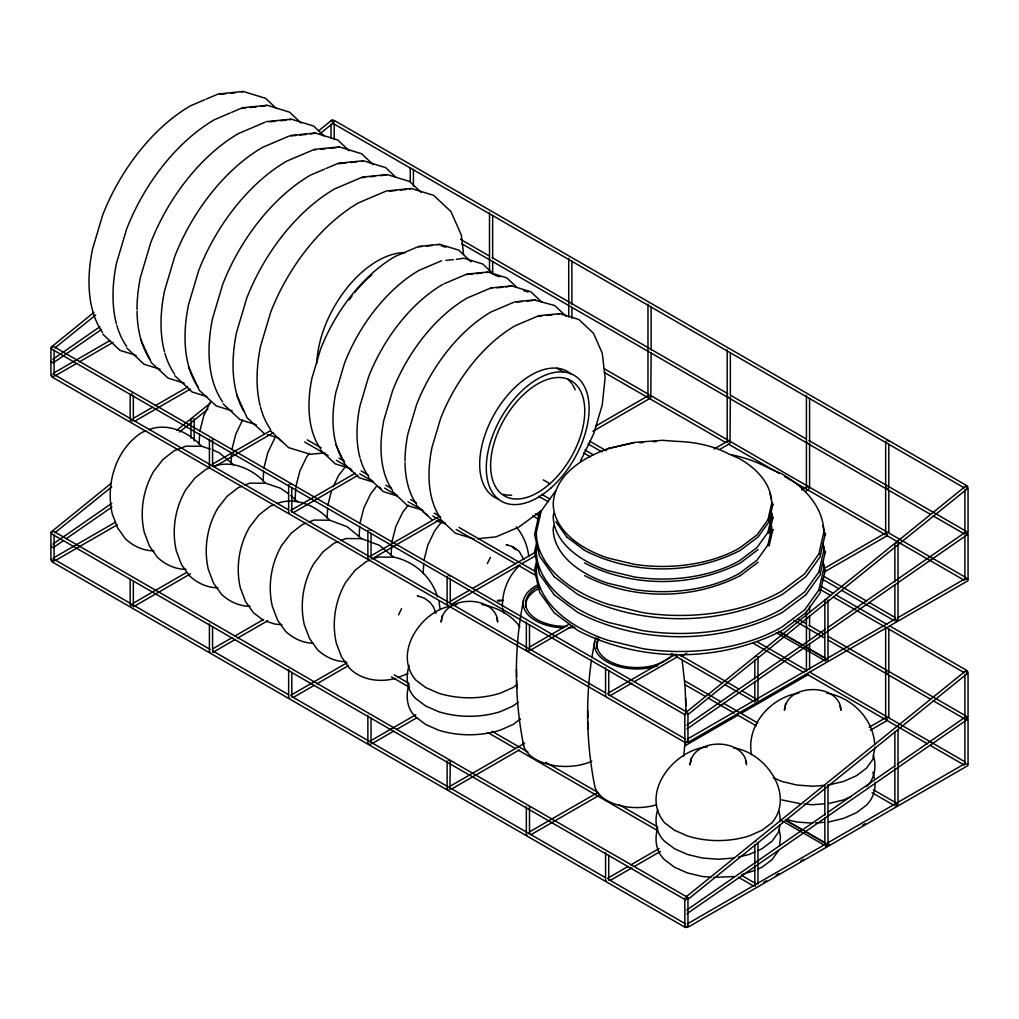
<?xml version="1.0" encoding="UTF-8"?>
<svg xmlns="http://www.w3.org/2000/svg" width="1019" height="1019" viewBox="0 0 1019 1019"><rect width="100%" height="100%" fill="white"/><g stroke="black" fill="none" stroke-linecap="round" stroke-linejoin="round"><path stroke-width="1.5" d="M502.38 606.789C502.201 591.198 508.417 575.557 520.072 565.035M746.558 764.798C745.5 738.648 697.365 737.438 690.933 760.352M523.6 745.399C514.149 697.722 513.856 648.071 523.486 600.395M656.351 804.832A42.441 24.507 0 0 1 594.829 786.528C586.511 744.965 585.415 701.9 591.479 659.955M199.062 444.284L199.648 434.081M231.071 462.766L231.67 452.563M263.08 481.248L263.679 471.045M295 501.182L295.765 488.076M327.099 518.2L327.698 508.01M359.108 536.682L359.707 526.492M391.118 555.164L391.627 546.426M423.127 573.646L423.726 563.456M685.099 741.781L683.724 756.149M591.912 657.115L594.714 641.524M633.831 442.743L607.451 448.742L634.175 442.463L662.439 440.31L676.578 441.38A82.004 47.345 0 0 1 728.368 453.773L739.679 458.779A109.237 63.063 0 0 1 771.676 503.373L767.957 519.703L757.041 534.911L739.679 547.967A109.237 63.063 0 0 1 634.175 564.297L607.821 557.992A109.237 63.063 0 0 1 553.202 503.373C555.317 474.408 583.097 457.607 607.821 448.755M409.167 665.458C405.46 676.705 406.581 690.232 415.828 698.588L425.662 705.989L438.603 711.708C458.575 717.822 480.204 717.822 500.176 711.708L513.117 705.989L518.034 702.295M409.167 683.927C405.46 695.187 406.581 708.714 415.828 717.07L425.662 724.471L438.603 730.19C458.575 736.304 480.204 736.304 500.176 730.19L513.117 724.471L520.492 718.917M442.246 615.565L441.1 622.036L441.736 619.221M442.055 617.578C448.487 594.676 496.622 595.886 497.68 622.036L496.724 617.807M539.535 512.073L534.58 534.453L539.535 556.183L554.196 576.716M536.554 543.14L534.516 552.145L539.535 574.207L554.196 594.727M537.37 545.891L536.312 550.489A143.73 82.985 0 0 0 608.177 622.354L642.849 630.646A143.73 82.985 0 0 0 781.675 609.171L804.526 591.988L818.881 571.965L823.772 550.489A143.73 82.985 0 0 0 823.556 545.866M536.886 559.711L534.516 570.169L539.688 592.51L554.196 612.75L577.735 630.443C640.633 662.834 719.452 662.834 782.363 630.443L805.889 612.75L820.41 592.51M537.37 563.915L536.312 568.513A143.73 82.985 0 0 0 608.177 640.378L642.849 648.67A143.73 82.985 0 0 0 781.675 627.182L804.526 609.999L818.881 589.988L823.772 568.513A143.73 82.985 0 0 0 823.556 563.876M553.827 513.27L553.202 515.983A109.237 63.063 0 0 0 607.821 570.602L634.175 576.907A109.237 63.063 0 0 0 739.679 560.577L757.041 547.521L767.957 532.313L771.676 515.983A109.237 63.063 0 0 0 771.549 513.003M553.827 525.88L553.202 528.606A109.237 63.063 0 0 0 607.821 583.212L634.175 589.517A109.237 63.063 0 0 0 739.679 573.2L757.041 560.132L767.957 544.923L771.676 528.606A109.237 63.063 0 0 0 771.549 525.613M657.688 809.748C654.274 820.601 655.969 833.402 664.706 841.363L674.54 848.751L687.481 854.47L702.333 858.023L718.268 859.234L734.202 858.023M657.688 828.23C654.274 839.083 655.969 851.884 664.706 859.845L674.54 867.233L687.354 872.914L702.333 876.506L711.033 877.168M691.124 758.34L689.978 764.798L690.946 760.582M555.572 490.98L541.216 510.99L536.312 532.478A143.73 82.985 0 0 0 608.177 604.331L642.849 612.623A143.73 82.985 0 0 0 781.675 591.147L804.526 573.964L818.881 553.954L823.772 532.478A143.73 82.985 0 0 0 781.675 473.797L766.798 467.199A107.899 62.299 0 0 0 731.349 454.716M785.56 703.811L784.401 710.281L785.05 707.466M785.369 705.823C791.788 682.921 839.936 684.131 840.993 710.281L840.025 706.052M780.159 824.575L778.389 832.319L772.033 841.197L761.995 848.751L757.728 850.648M779.459 846.152L780.503 837.159L779.204 829.772M199.826 431.177L203.825 415.574L210.678 401.346M231.835 449.659L235.835 434.056L242.624 419.93M263.845 468.141L267.844 452.538L274.697 438.31M295.854 486.611L299.853 471.02L306.655 456.894L309.458 453.277M327.863 505.093L331.506 490.916M359.873 523.575L363.872 507.971L370.725 493.756L377.145 485.541M391.882 542.057L395.882 526.454L402.683 512.328L408.237 505.195M423.891 560.539L427.891 544.936L434.744 530.721L441.163 522.505M54.109 361.083L53.778 362.216L51.829 362.407L50.95 361.388M449.939 789.598L450.271 760.76L448.513 760.25M650.797 397.346L651.128 353.096M687.659 740.66L686.831 742.456L685.481 742.724L51.638 376.775L51.638 375.145M686.831 899.535L687.659 897.739L686.831 896.898L52.975 530.95L51.638 532.236L51.638 533.854L685.481 899.815M687.659 925.469L686.831 927.265L685.481 927.532L51.638 561.584L51.638 559.953M580.448 461.187L593.618 433.979L602.204 405.116L605.133 377.667L602.267 353.198L593.453 333.251L579.403 320.042A2.904 2.382 -60 0 0 577.977 319.214L559.928 313.648L538.542 315.737M333.226 486.674L338.716 475.274L346.04 465.9M398.531 614.916L401.524 608.674M487.349 563.634L490.356 557.393M778.389 850.801L772.033 859.679L761.995 867.233L757.728 869.131M769.116 521.613L758.085 537L740.202 550.438C692.398 575.06 632.493 575.06 584.677 550.438L566.972 537.166M820.41 556.476L805.889 576.716L782.363 594.408C719.452 626.8 640.633 626.8 577.735 594.408L554.425 576.932M805.889 594.727L820.41 574.499M866.456 786.681C875.028 778.669 876.671 766.008 873.283 755.232M51.434 346.995L93.965 312.387M51.434 531.803L111.249 483.235M686.335 712.103L965.757 486.025L967.158 487.222L967.439 488.661L688.589 714.052L687.366 713.733M772.682 530.568L772.873 529.383L769.116 545.891L767.957 544.923M825.097 571.099L825.365 569.545L820.41 591.249L818.881 589.988M754.34 700.805L755.512 700.664M754.34 885.613L754.837 885.091L755.512 886.288M758.085 549.61L740.202 563.061C692.398 587.67 632.493 587.67 584.677 563.061L584.486 562.959M758.085 562.221L740.393 575.569M966.547 534.618L967.515 532.058M966.547 719.427L967.515 716.866M318.539 130.878L332.105 119.911L333.646 121.834M54.924 347.938L95.646 315.037M320.208 133.514L333.786 122.547M176.644 430.387L209.952 403.46M54.924 532.759L111.682 486.878M179.548 432.031L207.927 409.09M516.811 684.73L513.117 687.507L500.176 693.226C480.204 699.34 458.575 699.34 438.603 693.226L425.662 687.507L415.828 680.106C393.461 654.313 418.949 613.871 448.143 606.623M805.66 594.956L782.363 612.419C719.452 644.823 640.633 644.823 577.735 612.419L554.425 594.956M541.102 510.837L518.429 527.32L495.986 536.86L477.631 538.733M52.899 359.312L99.989 326.679M53.077 362.993L101.492 329.455M52.899 544.121L111.772 503.335M53.077 547.802L63.547 540.554M66.171 538.733L111.963 507.016M686.742 725.261L825.352 629.232M827.976 627.424L965.273 532.3M686.933 728.942L966.764 535.064L967.464 534.287L966.534 532.58M686.742 910.069L825.352 814.041M827.976 812.232L894.657 766.021M897.28 764.212L965.273 717.109L966.534 717.389L967.464 719.096L966.764 719.885L686.933 913.75M241.452 92.118L243.375 91.468L264.66 98.041A3.426 2.802 -60 0 1 266.341 99.009L275.92 108.103M289.46 119.834L291.396 119.185L312.68 125.757A3.426 2.802 -60 0 1 314.361 126.725L323.94 135.82M361.49 161.422L363.414 160.773L384.698 167.345A3.426 2.802 -60 0 1 386.379 168.313L395.958 177.408M409.498 189.139L411.434 188.49L432.718 195.062A3.426 2.802 -60 0 1 434.4 196.03L450.958 211.608L461.352 235.134L463.581 254.533M438.259 244.891L439.89 244.343L457.939 249.91A2.904 2.382 -60 0 1 459.365 250.738L471.109 261.807M486.267 272.621L487.91 272.06L505.959 277.639A2.904 2.382 -60 0 1 507.386 278.454L516.824 287.396M558.297 314.196L559.52 313.661M331.035 121.146L332.449 120.331L334.194 120.828M52.364 346.715L50.95 347.53L50.95 375.259L51.829 376.266M53.612 373.081L109.912 340.575M54.911 375.973L76.578 363.465M79.278 361.911L113.134 342.359M133.451 418.299L152.442 407.333M155.155 405.766L187.725 386.965M134.763 421.191L190.4 389.067M192.4 418.338L190.999 419.153L190.999 438.119M52.364 531.523L50.95 532.338L50.95 560.068L51.829 561.074L53.778 560.883M212.869 463.938L270.532 430.642M53.612 557.89L115.402 522.212M214.181 466.829L273.219 432.744M54.911 560.794L117.185 524.836M290.721 510.468L355.249 473.211M133.451 603.108L186.362 572.551M293.408 512.57L357.936 475.313M133.4 606.789L190.4 573.875M370.547 556.056L439.189 516.416L440.501 517.677M595.707 426.057L649.256 395.13M212.869 648.746L232.09 637.652M234.829 636.06L263.666 619.412M371.859 558.947L440.501 519.308M592.905 431.317L650.568 398.021M212.805 652.427L234.778 639.741M237.516 638.161L267.73 620.724M450.564 601.172L469.784 590.065M472.523 588.485L535.688 552.018M714.166 448.971L727.897 441.049M290.721 695.276L347.02 662.783M450.5 604.853L519.142 565.214M521.894 563.634L535.625 555.699M719.605 449.481L729.209 443.94M293.408 697.378L314.005 685.494M316.743 683.902L348.332 665.674M529.791 646.912L569.608 623.921M801.647 489.961L807.137 486.789M370.547 740.864L415.854 714.701M529.727 650.593L572.296 626.023M805.698 491.26L808.449 489.68M371.859 743.755L393.818 731.069M396.569 729.489L417.166 717.593M607.63 693.455L675.33 654.376L676.641 654.631L677.457 656.414L676.641 657.268L634.671 681.494M824.46 568.271L885.396 533.09L886.708 533.345L887.511 535.128L886.708 535.981L824.422 571.939M450.564 785.98L524.696 743.169M610.292 695.569L631.958 683.061M451.876 788.872L519.142 750.022M681.163 656.491L686.653 653.319M896.274 542.872L894.873 543.687L894.873 581.811M826.256 599.478L824.842 600.293L824.842 659.178L825.721 660.185L827.67 659.994L828.001 658.86L828.001 599.974M754.824 656.886L756.238 656.07M687.29 739.132L895.026 619.195M897.599 617.845L966.56 577.9M529.791 831.721L597.07 792.884L598.382 793.139L599.185 794.922M531.103 834.612L598.382 795.775M684.883 745.832L738.418 714.918M741.17 713.338L808.449 674.489M886.364 671.954L885.664 672.362L886.53 673.368L888.492 673.177M607.63 878.263L627.933 866.545M630.646 864.978L659.076 848.56M869.143 727.286L885.396 717.898L886.708 718.153L887.511 719.949L886.708 720.79L870.455 730.177M610.292 880.378L631.958 867.87M634.671 866.303L660.388 851.451M754.824 841.694L756.238 840.879M687.29 923.94L965.184 763.498M763.74 882.352L766.492 880.76M776.109 875.219L778.847 873.627M800.819 860.953L803.558 859.361M825.53 846.674L829.644 844.305M862.596 825.275L865.348 823.696M337.951 147.245L339.416 146.914L360.688 153.474A3.426 2.802 -60 0 1 362.369 154.455L373.12 164.619M534.682 300.07L553.967 305.356A2.904 2.382 -60 0 1 555.393 306.184L565.991 316.183M740.202 575.671C692.398 600.293 632.493 600.293 584.677 575.671M850.738 796.756L843.477 799.953L828.638 803.507M754.888 851.909L749.054 854.47L738.66 856.954M754.888 870.392L741.628 874.735M204.844 99.696L190.629 105.734A143.73 82.985 -60 0 0 102.613 215.226L92.462 249.388A143.73 82.985 -60 0 0 102.613 332.589M206.258 99.085L216.932 94.55M230.269 112.943L214.64 119.592A143.73 82.985 -60 0 0 126.623 229.084L116.472 263.259A143.73 82.985 -60 0 0 116.472 324.004M231.606 112.383L240.943 108.409L245.541 107.95M264.953 122.267L238.65 133.451A143.73 82.985 -60 0 0 150.634 242.955L140.482 277.117A143.73 82.985 -60 0 0 137.017 309.483M288.963 136.126L262.66 147.322A143.73 82.985 -60 0 0 174.644 256.813L164.492 290.975A143.73 82.985 -60 0 0 164.492 351.721M324.883 169.001L310.668 175.039A143.73 82.985 -60 0 0 222.651 284.53L212.5 318.692A143.73 82.985 -60 0 0 222.651 401.881M326.297 168.39L336.971 163.855L346.167 162.938M384.991 191.572L358.688 202.756A143.73 82.985 -60 0 0 270.672 312.247L260.52 346.422A143.73 82.985 -60 0 0 260.151 405.74M441.482 260.813L419.178 270.302A121.885 70.375 -60 0 0 344.537 363.159L335.926 392.124A121.885 70.375 -60 0 0 343.747 461.518M444.501 283.6L465.492 274.671L472.905 273.945M513.5 302.401L491.196 311.89A121.885 70.375 -60 0 0 416.554 404.734L407.944 433.712A121.885 70.375 -60 0 0 405.014 461.161M146.01 430.77L141.883 432.438C115.542 449.366 105.492 484.191 112.256 513.818L117.478 527.625L125.426 538.822C133.094 546.057 143.31 550.922 153.971 550.795M148.659 429.738C167.32 422.274 188.808 432.132 201.584 446.246L210.092 449.061M210.029 467.734L206.08 469.288L195.024 477.873L185.815 489.693C175.115 507.997 171.561 530.084 176.274 550.782L181.497 564.59L189.458 575.773C197.113 583.021 207.328 587.874 217.99 587.759M213.99 466.18C232.434 459.747 253.107 469.402 265.602 483.21L280.289 488.139L288.199 493.565M242.051 486.216L238.089 487.757L227.033 496.355L217.824 508.175C207.124 526.479 203.571 548.566 208.284 569.264L213.506 583.072L221.467 594.255C229.122 601.503 239.338 606.356 250.012 606.241M244.687 485.171L249.961 483.108L265.564 483.261M274.06 504.685L270.099 506.239L259.043 514.837L249.833 526.657C239.134 544.961 235.58 567.048 240.293 587.746L245.515 601.554L253.476 612.737L263.437 620.367M276.697 503.653C295.357 496.202 316.845 506.061 329.621 520.174L347.377 526.823L361.63 538.656L379.386 545.305L393.64 557.138C413.994 561.214 431.597 576.779 437.418 596.79M306.069 523.167L302.108 524.721L291.065 533.319L281.843 545.14C271.143 563.443 267.589 585.53 272.302 606.229L277.525 620.023L285.486 631.22C292.873 638.187 302.567 642.951 312.82 643.193M308.706 522.136L313.979 520.072L329.583 520.225M338.079 541.649L334.117 543.203L323.074 551.788L313.852 563.622C303.165 581.925 299.599 604.012 304.312 624.711L309.534 638.505L317.495 649.702C325.163 656.937 335.366 661.802 346.04 661.688M340.715 540.618L345.989 538.542L361.592 538.694M370.088 560.132L366.127 561.686L355.083 570.271L345.861 582.104C335.175 600.408 331.608 622.494 336.321 643.193L341.543 656.988L349.504 668.184C361.337 680.272 379.82 682.654 395.589 678.399M374.049 558.578L378.011 557.024L393.601 557.176M398.085 677.482L407.893 673.648M217.722 94.041L242.891 91.481M385.781 191.062L410.95 188.502M452.538 605.566L456.932 604.522M798.769 693.111C770.517 697.365 745.908 725.617 751.512 754.671M707.275 746.927C674.03 749.602 639.499 793.139 664.706 822.881L674.54 830.268L687.481 835.988C707.453 842.114 729.082 842.114 749.054 835.988L761.995 830.268L771.829 822.881C795.419 795.024 765.664 752.149 733.667 747.984M828.638 785.025L843.617 781.433L856.431 775.752L866.456 768.199L872.824 759.321L874.939 747.118M828.638 821.989L843.617 818.384L856.431 812.716L866.252 805.316C872.417 799.38 875.55 791.152 874.926 782.63M301.089 123.044L290.351 112.867A3.426 2.802 -60 0 0 288.67 111.899L267.386 105.326L260.864 106.435M349.109 150.761L338.359 140.584A3.426 2.802 -60 0 0 336.678 139.616L315.406 133.043L310.413 133.999M421.127 192.349L410.39 182.172A3.426 2.802 -60 0 0 408.708 181.204L387.424 174.631L380.902 175.739M541.981 302.325L531.383 292.313A2.904 2.382 -60 0 0 529.956 291.498L511.92 285.931L505.832 286.925M966.547 488.407L967.744 486.547L966.916 485.706L334.015 120.293L332.678 121.579L332.678 123.21L964.191 487.808M895.548 621.437L896.898 621.17M966.547 673.228L967.744 671.355L966.916 670.515L889.702 625.933M895.548 806.258L896.898 805.978M220.002 94.245L226.129 93.633M230.727 93.175L235.325 92.729M242.165 107.785L266.902 105.339M250.139 107.492L256.266 106.893M266.176 121.643L290.912 119.198M269.551 121.809L275.678 121.21M280.276 120.751L286.403 120.14M290.173 135.514L314.909 133.056M290.491 135.973L296.618 135.374M299.688 135.068L305.815 134.457M314.183 149.373L338.919 146.914M316.03 149.691L312.973 149.984L286.67 161.18A143.73 82.985 -60 0 0 198.654 270.672L188.49 304.834A143.73 82.985 -60 0 0 197.839 386.838M320.628 149.233L325.227 148.774M329.825 148.315L335.952 147.717M338.193 163.231L362.93 160.785M350.765 162.48L356.892 161.881M362.204 177.089L386.94 174.644M365.579 177.255L360.981 177.714L334.678 188.897A143.73 82.985 -60 0 0 246.662 298.389L236.51 332.563A143.73 82.985 -60 0 0 243.541 410.81M370.177 176.797L374.775 176.351M389.589 191.113L395.716 190.515M400.314 190.056L406.441 189.445M418.503 246.432L439.482 244.356M421.93 246.509L417.472 246.955L395.168 256.444A121.885 70.375 -60 0 0 320.526 349.288L311.916 378.266A121.885 70.375 -60 0 0 320.526 448.806M426.375 246.076L432.323 245.49M445.927 260.38L453.353 259.641M456.321 259.348L463.9 258.202L481.949 263.781A2.904 2.382 -60 0 1 483.375 264.596L493.96 274.595M466.524 274.149L487.49 272.073M475.873 273.652L481.821 273.054M490.521 288.008L511.5 285.931M492.457 288.237L489.489 288.543L467.186 298.019A121.885 70.375 -60 0 0 392.544 390.876L383.946 419.841A121.885 70.375 -60 0 0 392.544 490.394M496.915 287.804L502.851 287.218M514.531 301.866L535.51 299.79M516.467 302.108L522.416 301.509M526.861 301.076L532.797 300.49M541.968 315.814L537.51 316.259L515.206 325.749A121.885 70.375 -60 0 0 440.565 418.592L431.954 447.57A121.885 70.375 -60 0 0 440.565 518.111M546.413 315.38L552.362 314.782M324.768 452.907L310.362 454.296L288.581 447.621L270.837 431.177M888.492 488.368L886.53 488.56L885.664 487.553M529.167 650.542L527.218 650.733L526.339 649.714L526.339 621.998M755.703 700.613L757.652 700.422L757.983 699.289L757.983 656.58M639.856 442.768L642.862 442.539M653.408 441.736L656.414 441.507M824.282 785.356L812.703 786.235L796.769 785.025L781.917 781.471L773.243 777.65M824.282 803.838L812.703 804.717L804.004 804.055M815.595 822.983L824.282 822.32M734.202 876.506L713.924 877.384M502.927 600.293L497.45 600.522L499.348 600.662M498.864 600.688L503.424 600.497M185.98 569.277C175.319 569.404 165.103 564.539 157.435 557.304L149.487 546.108L144.265 532.3C139.552 511.614 143.106 489.515 153.805 471.211L163.015 459.391L174.071 450.806L185.942 446.144L201.545 446.297M282.021 624.723L274.824 624.061L266.277 621.284M801.112 803.838L781.777 799.902M812.703 823.199L796.769 821.989L786.375 819.505M52.236 376.508L53.548 376.763M687.29 741.768L688.602 742.023L967.872 580.792L967.872 579.161M369.171 744.29L370.483 744.545M687.29 926.577L688.602 926.831L967.872 765.6L967.872 763.97M474.217 539.038L455.378 533.217L440.909 519.805M481.86 604.522C496.508 607.184 511.054 614.508 519.868 626.8M826.626 693.111C851.591 697.187 873.13 718.535 874.735 744.239M887.065 440.539L888.823 441.036M966.305 487.451L968.05 487.961L968.05 531.803L967.719 532.937L965.77 533.128L964.891 532.122L964.891 489.833M966.305 533.663L968.05 534.16L968.05 578.015L967.719 579.136L965.77 579.327L964.891 578.321L964.891 536.045M966.305 672.273L968.05 672.769L968.05 716.624L967.719 717.745L965.77 717.936L964.891 716.93L964.891 674.654M507.564 544.974L506.176 544.63L513.156 546.821L519.053 551.203L523.881 559.66M290.058 483.949L291.803 484.458M369.286 529.689L371.031 530.198M966.305 718.471L968.05 718.981L968.05 762.823L967.719 763.944L965.77 764.135L964.891 763.129L964.891 719.287M448.513 575.442L450.271 575.939M418.733 596.255L417.357 595.911L424.324 598.102L430.235 602.484L433.674 607.337L435.966 613.362M686.207 897.484L687.965 897.981L687.965 925.711L687.634 926.831L685.672 927.023L684.806 926.016L684.806 898.299M441.227 245.821L445.698 247.197M495.196 275.372L499.654 276.748M523.664 290.606L528.135 291.994M136.151 355.414L120.076 350.396L102.779 334.156M160.161 369.273L144.087 364.254L126.789 348.014M184.172 383.144L168.097 378.113L151.347 362.662L140.546 339.225M206.755 396.557L192.107 391.971L174.809 375.731M232.192 410.861L216.117 405.842L199.367 390.379L188.566 366.942M256.189 424.719L240.115 419.701L223.059 403.881M267.424 434.629L278.786 438.145M350.778 468.727L335.34 463.912L320.667 450.143M373.272 482.127L359.35 477.771L345.148 464.664L335.99 444.793M397.283 495.986L383.348 491.642L368.687 477.86M422.796 510.315L407.358 505.5L392.684 491.718M436.272 520.926L445.303 523.702M212.933 449.978L219.34 452.895L233.593 464.728M264.583 433.763L247.069 417.739L236.586 394.671M431.75 519.524L416.695 505.59M767.957 519.703L769.116 520.658L772.873 504.15L773.001 504.876L771.994 502.342M818.881 553.954L820.41 555.215L825.365 533.497L825.568 534.134L825.097 535.064L822.983 525.766M767.957 532.313L769.116 533.268L773.039 517.244L772.682 517.958L770.975 510.468M818.881 571.965L820.41 573.238L825.365 551.521L825.568 552.145L825.097 553.075L822.983 543.789M460.435 239.299L489.375 256.011M492.126 257.603L727.757 393.64M730.508 395.232L806.296 438.985M809.048 440.577L966.139 531.268M461.849 243.796L930.347 514.289M933.098 515.881L964.802 534.173M604.369 368.789L648.428 394.226M651.192 395.818L965.171 577.098M604.292 372.432L725.553 442.437M728.305 444.029L779.293 473.466M784.808 476.65L885.396 534.72M886.747 535.51L964.216 580.231M556.807 368.19L563.405 371.999M589.619 441.125L606.152 450.678M823.861 576.372L866.583 601.032M869.334 602.624L895.523 617.743M588.129 443.953L601.911 451.914M822.486 579.263L839.032 588.804M841.783 590.396L894.172 620.647M584.97 450.003L593.236 454.78M820.754 586.129L833.16 593.287M835.924 594.879L886.938 624.341M583.632 452.907L590.523 456.881M820.792 589.835L830.447 595.402M833.198 596.994L964.191 672.629M798.03 619.017L806.296 623.794M809.048 625.386L824.205 634.136M828.345 636.518L966.139 716.077M793.928 620.342L824.244 637.843M828.383 640.225L930.347 699.098M933.098 700.69L964.802 718.981M543.293 479.911L549.878 483.707A66.566 38.429 -60 0 0 570.984 380.609A66.566 38.429 -60 0 0 492.228 450.436A66.566 38.429 -60 0 0 549.878 483.707M541.637 494.279L549.903 499.055M778.643 631.118L825.492 658.159M779.777 632.124L803.048 645.575M805.787 647.154L823.594 657.433M776.236 632.595L825.53 661.051M538.656 496.24L548.298 501.819M535.51 513.843L539.637 516.225M757.232 641.855L806.806 670.477M809.557 672.069L965.171 761.919M532.644 515.869L538.147 519.053M753.117 643.167L804.093 672.591M806.857 674.183L884.021 718.739M885.396 719.529L927.519 743.857M930.245 745.424L964.216 765.04M307.343 439.864L321.125 447.825M339.047 458.168L344.562 461.352M361.108 470.905L368.012 474.892M385.934 485.235L391.449 488.419M410.759 499.565L416.274 502.749M434.196 513.105L439.711 516.289M459.009 527.434L534.848 571.213M679.635 654.809L738.928 689.035M741.679 690.627L755.474 698.588M304.656 442.004L328.093 455.531M336.359 460.295L347.377 466.664M359.783 473.822L372.177 480.981M384.583 488.139L396.99 495.298M408.008 501.666L421.79 509.627M432.808 515.983L445.214 523.142M456.232 529.511L515.487 563.724M518.238 565.316L536.16 575.659M671.19 653.612L675.33 656.007M676.692 656.796L721.936 682.908M724.675 684.501L754.837 701.913M684.692 680.832L720.522 701.518M723.273 703.11L757.728 722.993M873.474 789.827L895.523 802.552M684.628 684.475L705.314 696.41M708.065 698.002L734.253 713.134M737.017 714.727L756.315 725.859M872.111 792.718L894.172 805.456M686.831 712.09L52.975 346.142L51.638 347.415L51.638 349.046L685.481 715.007M685.507 713.071L686.462 713.631M52.975 373.858L288.606 509.908M291.358 511.487L605.528 692.882M608.292 694.474L685.456 739.017M785.534 819.9L825.492 842.98M786.617 820.894L801.686 829.593M805.787 831.963L823.594 842.242M780.337 819.773L824.167 845.069M394.213 674.833L407.995 682.794M492.101 731.349L527.957 752.047M545.878 762.403L598.28 792.655M618.966 804.59L657.573 826.88M741.679 875.436L755.474 883.397M391.474 676.934L409.383 687.277M487.923 732.623L515.487 748.532M518.238 750.124L657.408 830.472M738.38 877.219L753.461 885.931M52.975 558.679L210.067 649.37M212.818 650.963L288.606 694.716M291.358 696.308L605.528 877.69M608.292 879.282L685.456 923.825M512.493 547.178L515.881 549.776M290.619 495.412L297.612 501.692M649.625 395.487L650.568 397.206M806.424 441.813L807.303 442.819M727.197 396.06L728.076 397.079M806.424 626.621L807.303 627.628M606.445 696.474L605.566 695.467L605.566 667.738M447.978 604.98L447.112 603.974L447.112 576.257M368.751 559.24L367.872 558.234L367.872 530.504M289.523 513.5L288.644 512.481L288.644 484.764M606.445 881.282L605.566 880.276L605.566 852.546M210.283 467.746L209.417 466.74L209.417 439.023M527.218 835.542L526.339 834.536L526.339 806.806M447.978 789.789L447.112 788.782L447.112 761.066M368.751 744.048L367.872 743.042L367.872 715.325M289.523 698.308L288.644 697.302L288.644 669.572M210.283 652.568L209.417 651.549L209.417 623.832M50.95 546.209L51.829 547.216L53.778 547.025L54.109 545.891L54.109 535.115M555.763 521.613L566.793 537M516.264 526.836C523.193 535.217 527.702 545.7 528.734 556.552M808.449 487.044L809.252 488.827M729.209 441.303L730.024 443.087L730.356 397.295M51.434 559.533L52.236 561.316M872.926 772.185L874.327 778.325M822.983 561.813L824.04 566.449M769.944 493.362L771.319 499.348M779.204 811.29L780.516 821.569M745.602 760.582L746.239 763.397M502.724 608.343L503.794 612.992M682.093 659.408L685.086 686.602L685.8 705.581M439.023 601.592L440.132 609.4M685.863 709.734L685.914 712.727M587.696 710.332L587.823 717.796M587.887 721.949L588.014 729.375M516.467 669.216L516.608 676.68M516.658 680.832L516.799 688.258M685.672 698.155L685.927 712.841M898.032 543.382L898.032 581.505M898.032 583.034L898.032 618.444L897.701 619.565L895.739 619.756L894.873 618.75L894.873 584.881M898.032 729.782L898.032 803.252L897.701 804.373L895.739 804.564L894.873 803.558L894.873 768.16M894.873 731.68L894.873 766.619M888.823 444.118L888.823 487.248M888.823 490.343L888.823 532.262M888.823 628.927L888.823 672.056M888.823 675.164L888.823 717.083M885.664 441.354L885.664 532.58M885.664 627.704L885.664 717.389M828.001 784.796L828.001 843.681L827.67 844.802L825.721 844.993L824.842 843.987L824.842 818.168M824.842 785.101L824.842 815.136M809.583 398.378L809.583 441.494M809.583 443.036L809.583 487.706M809.583 606.292L809.583 612.444M809.583 615.527L809.583 626.316M809.583 629.385L809.583 640.174M809.583 643.256L809.583 669.432M806.424 395.601L806.424 488.012M806.424 611.222L806.424 671.279M757.983 842.955L757.983 884.097M754.824 660.019L754.824 678.832M754.824 681.8L754.824 699.594M754.824 844.827L754.824 863.641M754.824 865.131L754.824 884.416M730.356 352.638L730.356 395.754M727.197 349.861L727.197 442.271M687.965 713.173L687.965 740.902L687.634 742.023L685.672 742.214L684.806 741.208L684.806 713.478M651.128 306.885L651.128 350.014M647.969 304.121L647.969 396.518M608.725 670.515L608.725 695.149M608.725 855.323L608.725 879.97M597.07 792.884L597.07 793.699M571.888 261.144L571.888 304.273M571.888 307.343L571.888 318.132M568.729 258.367L568.729 316.896M529.498 624.762L529.498 649.409M529.498 806.5L529.498 834.217M492.661 215.404L492.661 258.52M492.661 261.603L492.661 273.92M489.502 212.627L489.502 271.156M450.271 579.021L450.271 603.668M413.434 169.307L413.434 186.388M410.275 168.059L410.275 182.032M371.031 533.281L371.031 557.915M371.031 718.089L371.031 742.736M334.194 123.936L334.194 139.463M331.035 124.242L331.035 138.215M291.803 487.541L291.803 512.175M291.803 672.349L291.803 696.983M212.576 438.718L212.576 466.435M212.576 626.609L212.576 651.243M194.158 418.834L194.158 440.972M133.336 395.729L133.336 419.51L133.005 420.643L131.056 420.834L130.177 419.815L130.177 394.455M133.336 582.129L133.336 604.318L133.005 605.452L131.056 605.643L130.177 604.636L130.177 579.263M131.833 393.423L131.833 394.595M54.109 350.307L54.109 374.941M54.109 547.432L54.109 559.762M149.818 359.121A143.73 82.985 -60 0 1 137.03 311.177M126.623 346.447A143.73 82.985 -60 0 1 116.918 325.583M497.565 498.8A72.706 41.983 -60 0 1 495.438 412.275A72.706 41.983 -60 0 1 571.302 374.215M567.901 379.31A66.566 38.429 -60 0 1 571.863 383.743M572.614 384.851A66.566 38.429 -60 0 1 575.162 389.869M511.678 495.158A66.566 38.429 -60 0 1 503.157 494.304M673.139 654.185A40.008 23.106 0 0 1 622.902 666.12A40.008 23.106 0 0 1 598.37 638.136M657.752 665.789A42.441 24.507 0 0 1 610.598 663.713A42.441 24.507 0 0 1 596.026 637.741M596.943 648.53A40.008 23.106 0 0 1 598.994 639.282M281.664 441.151A143.73 82.985 -60 0 1 279.231 439.164M270.672 429.61A143.73 82.985 -60 0 1 260.52 407.167M316.858 363.121A85.736 49.498 -60 0 1 404.976 252.674M349.211 299.879A85.736 49.498 -60 0 1 352.014 296.007M354.892 292.3A85.736 49.498 -60 0 1 371.871 274.837M380.94 488.445A121.885 70.375 -60 0 1 378.406 486.713M368.547 476.535A121.885 70.375 -60 0 1 360.357 459.034M359.936 457.506A121.885 70.375 -60 0 1 359.936 405.982L368.547 377.017A121.885 70.375 -60 0 1 443.176 284.161M174.644 374.164A143.73 82.985 -60 0 1 164.925 353.3M566.793 626.43A40.008 23.106 0 0 1 528.619 612.139A40.008 23.106 0 0 1 538.287 586.473M574.716 627.271A42.441 24.507 0 0 1 568.462 627.793M563.673 627.819A42.441 24.507 0 0 1 525.486 611.311A42.441 24.507 0 0 1 538.007 584.728M591.81 761.231A42.441 24.507 0 0 1 547.751 764.174A42.441 24.507 0 0 1 523.206 742.851M525.728 607.413A40.008 23.106 0 0 1 539.586 588.103M351.963 470.918A121.885 70.375 -60 0 1 349.67 468.791M427.674 515.334A121.885 70.375 -60 0 1 422.821 511.462M416.554 504.252A121.885 70.375 -60 0 1 405.027 462.766M686.921 896.211L686.335 896.911L688.589 898.86L967.439 673.47L967.158 672.03L965.757 670.833L686.921 896.211M550.999 487.91A72.706 41.983 -60 0 0 574.054 375.285A72.706 41.983 -60 0 0 488.037 451.557A72.706 41.983 -60 0 0 550.999 487.91"/></g></svg>
